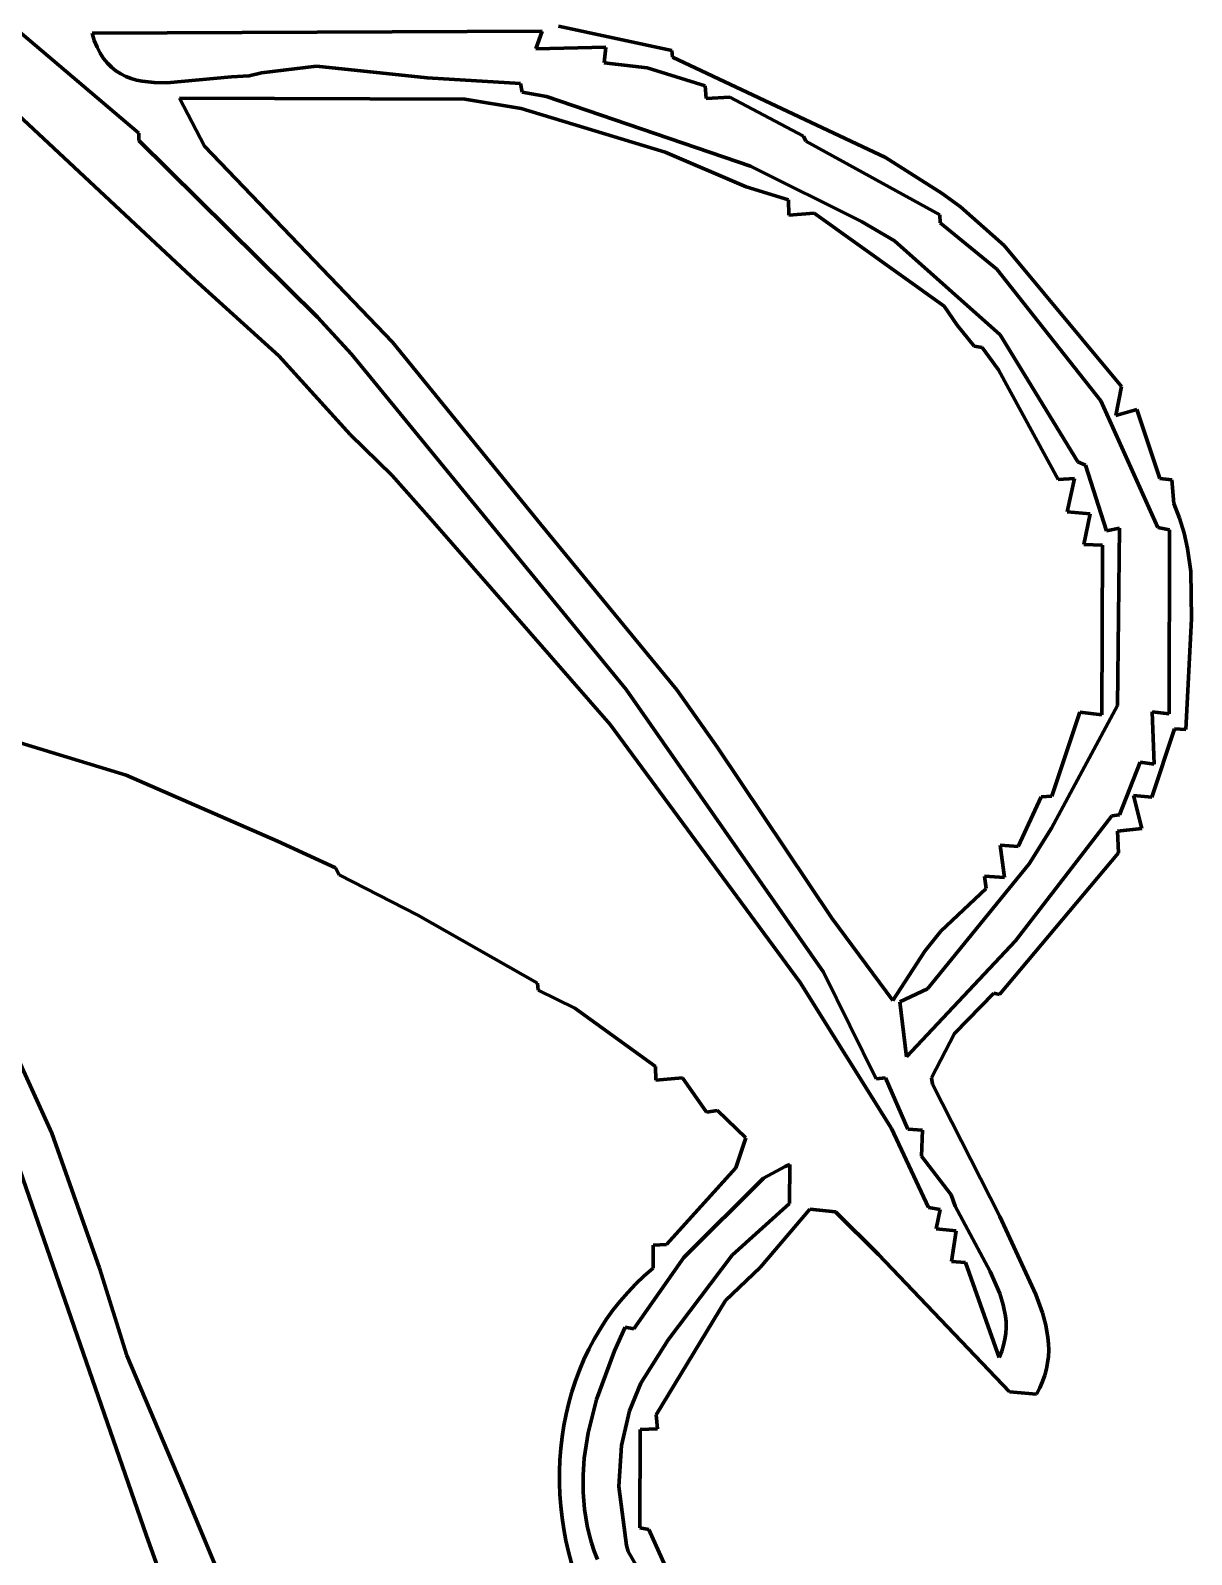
# Model space of a CAD drawing. Header units: millimetres. Extents: x 0 to 7.9, y 0 to 11.
# Drawn here: x 4.555 to 5.525, y 8.318 to 9.59 of the extents above; entities that cross this region are included whole.
import ezdxf

# ---------------------------------------------------------------- set-up
doc = ezdxf.new("R2010")
doc.units = ezdxf.units.MM
doc.layers.add('color#020202ff', color=7, linetype='CONTINUOUS', lineweight=100)
doc.layers.add('color#fefefeff', color=7, linetype='CONTINUOUS', lineweight=100)

msp = doc.modelspace()

# ---------------------------------------------------------------- linework, layer by layer
at = {"layer": 'color#020202ff'}
for p, q in [((4.6459, 9.504), (4.5442, 9.5903)), ((4.9825, 9.5893), (4.6068, 9.5877)), ((4.9771, 9.5744), (4.9825, 9.5893)), ((4.9962, 9.5934), (5.0908, 9.5731)), ((4.6068, 9.5877), (4.6087, 9.5815)), ((4.6087, 9.5815), (4.611, 9.5759)), ((4.611, 9.5759), (4.6135, 9.5709)), ((4.6135, 9.5709), (4.6164, 9.5665)), ((4.6164, 9.5665), (4.6196, 9.5625)), ((5.0356, 9.5758), (4.9771, 9.5744)), ((5.0343, 9.5629), (5.0356, 9.5758)), ((5.0908, 9.5731), (5.0914, 9.5676)), ((5.0914, 9.5676), (5.2691, 9.4839)), ((4.6196, 9.5625), (4.6231, 9.5591)), ((4.6231, 9.5591), (4.6268, 9.5562)), ((4.6268, 9.5562), (4.6308, 9.5536)), ((4.6308, 9.5536), (4.635, 9.5515)), ((4.635, 9.5515), (4.6394, 9.5498)), ((4.6692, 9.546), (4.7231, 9.5512)), ((4.7231, 9.5512), (4.7381, 9.552)), ((4.7381, 9.552), (4.7482, 9.5544)), ((4.7482, 9.5544), (4.7942, 9.5601)), ((4.7942, 9.5601), (4.8866, 9.5504)), ((5.0703, 9.5586), (5.0343, 9.5629)), ((5.1185, 9.5435), (5.0703, 9.5586)), ((4.5123, 9.5501), (4.6895, 9.3844)), ((4.6394, 9.5498), (4.644, 9.5485)), ((4.644, 9.5485), (4.6488, 9.5475)), ((4.6488, 9.5475), (4.6588, 9.5463)), ((4.6588, 9.5463), (4.6692, 9.546)), ((4.8866, 9.5504), (4.9645, 9.5456)), ((4.9645, 9.5456), (4.9657, 9.5384)), ((4.9657, 9.5384), (4.9862, 9.5347)), ((5.1195, 9.5332), (5.1185, 9.5435)), ((4.9179, 9.5325), (4.6798, 9.5334)), ((4.6798, 9.5334), (4.7007, 9.4932)), ((4.965, 9.5247), (4.9179, 9.5325)), ((4.9862, 9.5347), (5.1563, 9.4767)), ((5.1391, 9.5341), (5.1195, 9.5332)), ((5.2007, 9.5016), (5.1391, 9.5341)), ((5.0852, 9.4884), (4.965, 9.5247)), ((4.6458, 9.4981), (4.6459, 9.504)), ((5.2027, 9.4975), (5.2007, 9.5016)), ((4.7951, 9.3505), (4.6458, 9.4981)), ((4.7007, 9.4932), (4.8575, 9.3297)), ((5.1528, 9.4593), (5.0852, 9.4884)), ((5.3143, 9.4359), (5.2027, 9.4975)), ((5.1563, 9.4767), (5.2491, 9.4303)), ((5.2691, 9.4839), (5.3164, 9.4537)), ((5.1881, 9.4485), (5.1528, 9.4593)), ((5.3164, 9.4537), (5.3316, 9.4428)), ((5.1883, 9.4357), (5.1881, 9.4485)), ((5.2095, 9.4375), (5.1883, 9.4357)), ((5.318, 9.3599), (5.2095, 9.4375)), ((5.3316, 9.4428), (5.368, 9.4103)), ((5.2491, 9.4303), (5.2765, 9.4143)), ((5.3146, 9.4294), (5.3143, 9.4359)), ((5.362, 9.3907), (5.3146, 9.4294)), ((5.2765, 9.4143), (5.3649, 9.3359)), ((5.368, 9.4103), (5.4661, 9.2927)), ((5.4488, 9.2807), (5.362, 9.3907)), ((4.6895, 9.3844), (4.7628, 9.3183)), ((5.3289, 9.3438), (5.318, 9.3599)), ((4.8234, 9.3198), (4.7951, 9.3505)), ((5.3432, 9.3265), (5.3289, 9.3438)), ((5.3649, 9.3359), (5.4295, 9.2298)), ((4.8575, 9.3297), (4.9817, 9.1773)), ((5.3498, 9.3254), (5.3432, 9.3265)), ((5.3634, 9.3066), (5.3498, 9.3254)), ((4.7628, 9.3183), (4.8224, 9.2527)), ((5.0526, 9.0399), (4.8234, 9.3198)), ((5.4133, 9.2151), (5.3634, 9.3066)), ((5.4661, 9.2927), (5.4612, 9.2685)), ((5.4963, 9.1752), (5.4488, 9.2807)), ((5.4612, 9.2685), (5.4788, 9.2735)), ((5.4788, 9.2735), (5.498, 9.2161)), ((4.8224, 9.2527), (4.8574, 9.2186)), ((5.4295, 9.2298), (5.436, 9.2272)), ((5.436, 9.2272), (5.4534, 9.1723)), ((4.8574, 9.2186), (4.89, 9.1817)), ((5.4267, 9.2159), (5.4133, 9.2151)), ((5.4208, 9.1883), (5.4267, 9.2159)), ((5.498, 9.2161), (5.508, 9.2148)), ((5.508, 9.2148), (5.5097, 9.1952)), ((5.5097, 9.1952), (5.5146, 9.1829)), ((4.89, 9.1817), (5.0394, 9.0107)), ((5.4399, 9.1864), (5.4208, 9.1883)), ((5.4346, 9.161), (5.4399, 9.1864)), ((5.5146, 9.1829), (5.5184, 9.1704)), ((4.9817, 9.1773), (5.095, 9.0396)), ((5.4534, 9.1723), (5.4644, 9.1746)), ((5.4644, 9.1746), (5.4628, 9.0265)), ((5.506, 9.1732), (5.4963, 9.1752)), ((5.5058, 9.0196), (5.506, 9.1732)), ((5.5184, 9.1704), (5.5212, 9.1577)), ((5.4502, 9.1603), (5.4346, 9.161)), ((5.4497, 9.0189), (5.4502, 9.1603)), ((5.5212, 9.1577), (5.5238, 9.1383)), ((5.5238, 9.1383), (5.5245, 9.0989)), ((5.5245, 9.0989), (5.5198, 9.0066)), ((5.2174, 8.804), (5.0526, 9.0399)), ((5.095, 9.0396), (5.129, 8.9916)), ((5.4628, 9.0265), (5.4077, 8.9242)), ((5.4078, 8.951), (5.4313, 9.0209)), ((5.4313, 9.0209), (5.4497, 9.0189)), ((5.4934, 8.9776), (5.4916, 9.0214)), ((5.4916, 9.0214), (5.5058, 9.0196)), ((4.6354, 8.9683), (4.5141, 9.0053)), ((5.0394, 9.0107), (5.1978, 8.7953)), ((5.5102, 9.0071), (5.4914, 8.9502)), ((5.5198, 9.0066), (5.5102, 9.0071)), ((5.129, 8.9916), (5.2244, 8.8491)), ((5.4643, 8.9354), (5.4815, 8.9794)), ((5.4815, 8.9794), (5.4934, 8.9776)), ((4.7615, 8.9135), (4.6354, 8.9683)), ((5.3799, 8.9089), (5.3991, 8.9503)), ((5.3991, 8.9503), (5.4078, 8.951)), ((5.4914, 8.9502), (5.4761, 8.9516)), ((5.4761, 8.9516), (5.4831, 8.9238)), ((5.3777, 8.8302), (5.458, 8.9344)), ((5.458, 8.9344), (5.4643, 8.9354)), ((5.4077, 8.9242), (5.3889, 8.8945)), ((5.4831, 8.9238), (5.4627, 8.9217)), ((5.4627, 8.9217), (5.4636, 8.9035)), ((4.8101, 8.8911), (4.7615, 8.9135)), ((5.4636, 8.9035), (5.3643, 8.7855)), ((5.3685, 8.8831), (5.3649, 8.9101)), ((5.3649, 8.9101), (5.3799, 8.9089)), ((4.813, 8.8854), (4.8101, 8.8911)), ((5.3889, 8.8945), (5.3042, 8.7902)), ((4.8787, 8.8517), (4.813, 8.8854)), ((5.3532, 8.8739), (5.3516, 8.8841)), ((5.3516, 8.8841), (5.3685, 8.8831)), ((5.3152, 8.8382), (5.3532, 8.8739)), ((4.9785, 8.7949), (4.8787, 8.8517)), ((5.2244, 8.8491), (5.2753, 8.7803)), ((5.2865, 8.7333), (5.3777, 8.8302)), ((5.302, 8.8216), (5.3152, 8.8382)), ((5.2753, 8.7803), (5.302, 8.8216)), ((5.2613, 8.715), (5.2174, 8.804)), ((4.9792, 8.7889), (4.9785, 8.7949)), ((5.0099, 8.7741), (4.9792, 8.7889)), ((5.1978, 8.7953), (5.2742, 8.6736)), ((5.3042, 8.7902), (5.281, 8.7794)), ((4.5246, 8.7763), (4.5733, 8.6697)), ((5.281, 8.7794), (5.2865, 8.7333)), ((5.3595, 8.7864), (5.3267, 8.753)), ((5.3643, 8.7855), (5.3595, 8.7864)), ((5.077, 8.7253), (5.0099, 8.7741)), ((5.3267, 8.753), (5.3076, 8.7159)), ((5.0773, 8.7139), (5.077, 8.7253)), ((5.0997, 8.7159), (5.0773, 8.7139)), ((5.1198, 8.6871), (5.0997, 8.7159)), ((5.2691, 8.7158), (5.2613, 8.715)), ((5.2876, 8.6731), (5.2691, 8.7158)), ((5.3076, 8.7159), (5.3084, 8.7106)), ((5.3084, 8.7106), (5.3645, 8.6001)), ((5.1288, 8.6887), (5.1198, 8.6871)), ((5.1526, 8.6657), (5.1288, 8.6887)), ((4.6523, 8.3337), (4.5315, 8.6826)), ((5.2742, 8.6736), (5.3051, 8.6076)), ((5.3, 8.6722), (5.2876, 8.6731)), ((4.5733, 8.6697), (4.613, 8.5571)), ((5.1443, 8.6407), (5.1526, 8.6657)), ((5.2992, 8.6505), (5.3, 8.6722)), ((5.3239, 8.6182), (5.2992, 8.6505)), ((5.0863, 8.5768), (5.1443, 8.6407)), ((5.1853, 8.6419), (5.1673, 8.6321)), ((5.1892, 8.6436), (5.1853, 8.6419)), ((5.189, 8.6111), (5.1892, 8.6436)), ((5.1673, 8.6321), (5.1008, 8.566)), ((5.1411, 8.568), (5.189, 8.6111)), ((5.3272, 8.6089), (5.3239, 8.6182)), ((5.2058, 8.6064), (5.1646, 8.5575)), ((5.2274, 8.6042), (5.2058, 8.6064)), ((5.2632, 8.5685), (5.2274, 8.6042)), ((5.3051, 8.6076), (5.3148, 8.6061)), ((5.3148, 8.6061), (5.3114, 8.5899)), ((5.3564, 8.5544), (5.3272, 8.6089)), ((5.3645, 8.6001), (5.3946, 8.5352)), ((5.3114, 8.5899), (5.3282, 8.5883)), ((5.3282, 8.5883), (5.3242, 8.5627)), ((5.0751, 8.5571), (5.0753, 8.5762)), ((5.0753, 8.5762), (5.0863, 8.5768)), ((5.1008, 8.566), (5.0591, 8.5065)), ((5.0877, 8.4973), (5.1411, 8.568)), ((5.3727, 8.454), (5.2632, 8.5685)), ((5.3242, 8.5627), (5.3359, 8.5618)), ((5.3359, 8.5618), (5.364, 8.4826)), ((4.613, 8.5571), (4.6359, 8.4843)), ((5.0606, 8.5439), (5.0677, 8.5507)), ((5.0677, 8.5507), (5.0751, 8.5571)), ((5.1646, 8.5575), (5.1355, 8.5301)), ((5.3646, 8.536), (5.3564, 8.5544)), ((5.0476, 8.5296), (5.0539, 8.5369)), ((5.0539, 8.5369), (5.0606, 8.5439)), ((5.3674, 8.5266), (5.3646, 8.536)), ((5.3946, 8.5352), (5.4002, 8.5198)), ((5.036, 8.5142), (5.0416, 8.522)), ((5.0416, 8.522), (5.0476, 8.5296)), ((5.1355, 8.5301), (5.0776, 8.4346)), ((5.3692, 8.5171), (5.3674, 8.5266)), ((5.0308, 8.5062), (5.036, 8.5142)), ((5.0518, 8.5078), (5.0429, 8.4882)), ((5.0591, 8.5065), (5.0518, 8.5078)), ((5.3697, 8.5123), (5.3692, 8.5171)), ((5.3698, 8.5075), (5.3697, 8.5123)), ((5.4002, 8.5198), (5.4029, 8.5095)), ((5.4029, 8.5095), (5.4047, 8.4991)), ((5.0215, 8.4894), (5.026, 8.4979)), ((5.026, 8.4979), (5.0308, 8.5062)), ((5.0648, 8.4612), (5.0877, 8.4973)), ((5.3676, 8.4927), (5.3688, 8.4977)), ((5.3688, 8.4977), (5.3695, 8.5026)), ((5.3695, 8.5026), (5.3698, 8.5075)), ((5.4047, 8.4991), (5.4051, 8.4939)), ((4.6359, 8.4843), (4.6818, 8.3759)), ((5.0174, 8.4808), (5.0215, 8.4894)), ((5.0429, 8.4882), (5.028, 8.4475)), ((5.364, 8.4826), (5.3661, 8.4877)), ((5.3661, 8.4877), (5.3676, 8.4927)), ((5.405, 8.4834), (5.4044, 8.4782)), ((5.4053, 8.4887), (5.405, 8.4834)), ((5.4051, 8.4939), (5.4053, 8.4887)), ((5.0103, 8.463), (5.0137, 8.472)), ((5.0137, 8.472), (5.0174, 8.4808)), ((5.4035, 8.473), (5.4021, 8.4677)), ((5.4044, 8.4782), (5.4035, 8.473)), ((5.0074, 8.4539), (5.0103, 8.463)), ((5.0553, 8.438), (5.0648, 8.4612)), ((5.3979, 8.4572), (5.3952, 8.4519)), ((5.4002, 8.4624), (5.3979, 8.4572)), ((5.4021, 8.4677), (5.4002, 8.4624)), ((5.0025, 8.4353), (5.0048, 8.4446)), ((5.0048, 8.4446), (5.0074, 8.4539)), ((5.028, 8.4475), (5.021, 8.4196)), ((5.3952, 8.4519), (5.3727, 8.454)), ((5.0007, 8.4258), (5.0025, 8.4353)), ((5.0486, 8.4092), (5.0553, 8.438)), ((5.0776, 8.4346), (5.0789, 8.423)), ((4.9992, 8.4163), (5.0007, 8.4258)), ((5.021, 8.4196), (5.0177, 8.3985)), ((5.0644, 8.4224), (5.064, 8.3404)), ((5.0789, 8.423), (5.0644, 8.4224)), ((4.9973, 8.3971), (4.998, 8.4067)), ((4.998, 8.4067), (4.9992, 8.4163)), ((5.0466, 8.3748), (5.0486, 8.4092)), ((4.9969, 8.3874), (4.9973, 8.3971)), ((5.0177, 8.3985), (5.0167, 8.3843)), ((4.9969, 8.3778), (4.9969, 8.3874)), ((5.0167, 8.3843), (5.0167, 8.3702)), ((4.6818, 8.3759), (4.7103, 8.3072)), ((4.9973, 8.3681), (4.9969, 8.3778)), ((4.998, 8.3585), (4.9973, 8.3681)), ((5.0167, 8.3702), (5.0179, 8.3561)), ((5.053, 8.3256), (5.0466, 8.3748)), ((4.9991, 8.3488), (4.998, 8.3585)), ((5.0179, 8.3561), (5.0201, 8.342)), ((5.0005, 8.3393), (4.9991, 8.3488)), ((4.6926, 8.2209), (4.6523, 8.3337)), ((5.0024, 8.3298), (5.0005, 8.3393)), ((5.0046, 8.3203), (5.0024, 8.3298)), ((5.0201, 8.342), (5.0218, 8.335)), ((5.0218, 8.335), (5.0237, 8.328)), ((5.064, 8.3404), (5.0716, 8.3389)), ((5.0716, 8.3389), (5.1213, 8.2289)), ((5.0071, 8.311), (5.0046, 8.3203)), ((5.0237, 8.328), (5.026, 8.321)), ((5.026, 8.321), (5.0286, 8.3141)), ((5.0542, 8.3207), (5.053, 8.3256)), ((5.1194, 8.2084), (5.0542, 8.3207))]:
    msp.add_line(p, q, dxfattribs=at)
at = {"layer": 'color#fefefeff'}
for p, q in [((4.5442, 9.5903), (4.6459, 9.504)), ((4.6068, 9.5877), (4.9825, 9.5893)), ((4.9825, 9.5893), (4.9771, 9.5744)), ((5.0908, 9.5731), (4.9962, 9.5934)), ((4.6087, 9.5815), (4.6068, 9.5877)), ((4.611, 9.5759), (4.6087, 9.5815)), ((4.6135, 9.5709), (4.611, 9.5759)), ((4.6164, 9.5665), (4.6135, 9.5709)), ((4.6196, 9.5625), (4.6164, 9.5665)), ((4.9771, 9.5744), (5.0356, 9.5758)), ((5.0356, 9.5758), (5.0343, 9.5629)), ((5.0914, 9.5676), (5.0908, 9.5731)), ((5.2691, 9.4839), (5.0914, 9.5676)), ((4.6231, 9.5591), (4.6196, 9.5625)), ((4.6268, 9.5562), (4.6231, 9.5591)), ((4.6308, 9.5536), (4.6268, 9.5562)), ((4.635, 9.5515), (4.6308, 9.5536)), ((4.6394, 9.5498), (4.635, 9.5515)), ((4.7231, 9.5512), (4.6692, 9.546)), ((4.7381, 9.552), (4.7231, 9.5512)), ((4.7482, 9.5544), (4.7381, 9.552)), ((4.7942, 9.5601), (4.7482, 9.5544)), ((4.8866, 9.5504), (4.7942, 9.5601)), ((5.0343, 9.5629), (5.0703, 9.5586)), ((5.0703, 9.5586), (5.1185, 9.5435)), ((4.6895, 9.3844), (4.5123, 9.5501)), ((4.644, 9.5485), (4.6394, 9.5498)), ((4.6488, 9.5475), (4.644, 9.5485)), ((4.6588, 9.5463), (4.6488, 9.5475)), ((4.6692, 9.546), (4.6588, 9.5463)), ((4.9645, 9.5456), (4.8866, 9.5504)), ((4.9657, 9.5384), (4.9645, 9.5456)), ((4.9862, 9.5347), (4.9657, 9.5384)), ((5.1185, 9.5435), (5.1195, 9.5332)), ((4.7007, 9.4932), (4.6798, 9.5334)), ((4.6798, 9.5334), (4.9179, 9.5325)), ((4.9179, 9.5325), (4.965, 9.5247)), ((5.1563, 9.4767), (4.9862, 9.5347)), ((5.1195, 9.5332), (5.1391, 9.5341)), ((5.1391, 9.5341), (5.2007, 9.5016)), ((4.965, 9.5247), (5.0852, 9.4884)), ((4.6459, 9.504), (4.6458, 9.4981)), ((5.2007, 9.5016), (5.2027, 9.4975)), ((4.6458, 9.4981), (4.7951, 9.3505)), ((4.8575, 9.3297), (4.7007, 9.4932)), ((5.0852, 9.4884), (5.1528, 9.4593)), ((5.2027, 9.4975), (5.3143, 9.4359)), ((5.2491, 9.4303), (5.1563, 9.4767)), ((5.3164, 9.4537), (5.2691, 9.4839)), ((5.1528, 9.4593), (5.1881, 9.4485)), ((5.3316, 9.4428), (5.3164, 9.4537)), ((5.1881, 9.4485), (5.1883, 9.4357)), ((5.1883, 9.4357), (5.2095, 9.4375)), ((5.2095, 9.4375), (5.318, 9.3599)), ((5.368, 9.4103), (5.3316, 9.4428)), ((5.2765, 9.4143), (5.2491, 9.4303)), ((5.3143, 9.4359), (5.3146, 9.4294)), ((5.3146, 9.4294), (5.362, 9.3907)), ((5.3649, 9.3359), (5.2765, 9.4143)), ((5.4661, 9.2927), (5.368, 9.4103)), ((5.362, 9.3907), (5.4488, 9.2807)), ((4.7628, 9.3183), (4.6895, 9.3844)), ((5.318, 9.3599), (5.3289, 9.3438)), ((4.7951, 9.3505), (4.8234, 9.3198)), ((5.3289, 9.3438), (5.3432, 9.3265)), ((5.4295, 9.2298), (5.3649, 9.3359)), ((4.9817, 9.1773), (4.8575, 9.3297)), ((5.3432, 9.3265), (5.3498, 9.3254)), ((5.3498, 9.3254), (5.3634, 9.3066)), ((4.8224, 9.2527), (4.7628, 9.3183)), ((4.8234, 9.3198), (5.0526, 9.0399)), ((5.3634, 9.3066), (5.4133, 9.2151)), ((5.4612, 9.2685), (5.4661, 9.2927)), ((5.4488, 9.2807), (5.4963, 9.1752)), ((5.4788, 9.2735), (5.4612, 9.2685)), ((5.498, 9.2161), (5.4788, 9.2735)), ((4.8574, 9.2186), (4.8224, 9.2527)), ((5.436, 9.2272), (5.4295, 9.2298)), ((5.4534, 9.1723), (5.436, 9.2272)), ((4.89, 9.1817), (4.8574, 9.2186)), ((5.4133, 9.2151), (5.4267, 9.2159)), ((5.4267, 9.2159), (5.4208, 9.1883)), ((5.508, 9.2148), (5.498, 9.2161)), ((5.5097, 9.1952), (5.508, 9.2148)), ((5.5146, 9.1829), (5.5097, 9.1952)), ((5.0394, 9.0107), (4.89, 9.1817)), ((5.4208, 9.1883), (5.4399, 9.1864)), ((5.4399, 9.1864), (5.4346, 9.161)), ((5.5184, 9.1704), (5.5146, 9.1829)), ((5.095, 9.0396), (4.9817, 9.1773)), ((5.4644, 9.1746), (5.4534, 9.1723)), ((5.4628, 9.0265), (5.4644, 9.1746)), ((5.4963, 9.1752), (5.506, 9.1732)), ((5.506, 9.1732), (5.5058, 9.0196)), ((5.5212, 9.1577), (5.5184, 9.1704)), ((5.4346, 9.161), (5.4502, 9.1603)), ((5.4502, 9.1603), (5.4497, 9.0189)), ((5.5238, 9.1383), (5.5212, 9.1577)), ((5.5245, 9.0989), (5.5238, 9.1383)), ((5.5198, 9.0066), (5.5245, 9.0989)), ((5.0526, 9.0399), (5.2174, 8.804)), ((5.129, 8.9916), (5.095, 9.0396)), ((5.4077, 8.9242), (5.4628, 9.0265)), ((5.4313, 9.0209), (5.4078, 8.951)), ((5.4497, 9.0189), (5.4313, 9.0209)), ((5.5058, 9.0196), (5.4916, 9.0214)), ((5.4916, 9.0214), (5.4934, 8.9776)), ((4.5141, 9.0053), (4.6354, 8.9683)), ((5.1978, 8.7953), (5.0394, 9.0107)), ((5.4914, 8.9502), (5.5102, 9.0071)), ((5.5102, 9.0071), (5.5198, 9.0066)), ((5.2244, 8.8491), (5.129, 8.9916)), ((5.4815, 8.9794), (5.4643, 8.9354)), ((5.4934, 8.9776), (5.4815, 8.9794)), ((4.6354, 8.9683), (4.7615, 8.9135)), ((5.3991, 8.9503), (5.3799, 8.9089)), ((5.4078, 8.951), (5.3991, 8.9503)), ((5.4831, 8.9238), (5.4761, 8.9516)), ((5.4761, 8.9516), (5.4914, 8.9502)), ((5.458, 8.9344), (5.3777, 8.8302)), ((5.4643, 8.9354), (5.458, 8.9344)), ((5.3889, 8.8945), (5.4077, 8.9242)), ((5.4627, 8.9217), (5.4831, 8.9238)), ((5.4636, 8.9035), (5.4627, 8.9217)), ((4.7615, 8.9135), (4.8101, 8.8911)), ((5.3643, 8.7855), (5.4636, 8.9035)), ((5.3799, 8.9089), (5.3649, 8.9101)), ((5.3649, 8.9101), (5.3685, 8.8831)), ((4.8101, 8.8911), (4.813, 8.8854)), ((5.3042, 8.7902), (5.3889, 8.8945)), ((4.813, 8.8854), (4.8787, 8.8517)), ((5.3685, 8.8831), (5.3516, 8.8841)), ((5.3516, 8.8841), (5.3532, 8.8739)), ((5.3532, 8.8739), (5.3152, 8.8382)), ((4.8787, 8.8517), (4.9785, 8.7949)), ((5.2753, 8.7803), (5.2244, 8.8491)), ((5.3777, 8.8302), (5.2865, 8.7333)), ((5.3152, 8.8382), (5.302, 8.8216)), ((5.302, 8.8216), (5.2753, 8.7803)), ((5.2174, 8.804), (5.2613, 8.715)), ((4.9785, 8.7949), (4.9792, 8.7889)), ((4.9792, 8.7889), (5.0099, 8.7741)), ((5.2742, 8.6736), (5.1978, 8.7953)), ((5.281, 8.7794), (5.3042, 8.7902)), ((4.5733, 8.6697), (4.5246, 8.7763)), ((5.2865, 8.7333), (5.281, 8.7794)), ((5.3267, 8.753), (5.3595, 8.7864)), ((5.3595, 8.7864), (5.3643, 8.7855)), ((5.0099, 8.7741), (5.077, 8.7253)), ((5.3076, 8.7159), (5.3267, 8.753)), ((5.077, 8.7253), (5.0773, 8.7139)), ((5.0773, 8.7139), (5.0997, 8.7159)), ((5.0997, 8.7159), (5.1198, 8.6871)), ((5.2613, 8.715), (5.2691, 8.7158)), ((5.2691, 8.7158), (5.2876, 8.6731)), ((5.3084, 8.7106), (5.3076, 8.7159)), ((5.3645, 8.6001), (5.3084, 8.7106)), ((5.1198, 8.6871), (5.1288, 8.6887)), ((5.1288, 8.6887), (5.1526, 8.6657)), ((4.5315, 8.6826), (4.6523, 8.3337)), ((5.3051, 8.6076), (5.2742, 8.6736)), ((5.2876, 8.6731), (5.3, 8.6722)), ((4.613, 8.5571), (4.5733, 8.6697)), ((5.1526, 8.6657), (5.1443, 8.6407)), ((5.3, 8.6722), (5.2992, 8.6505)), ((5.2992, 8.6505), (5.3239, 8.6182)), ((5.1443, 8.6407), (5.0863, 8.5768)), ((5.1673, 8.6321), (5.1853, 8.6419)), ((5.1853, 8.6419), (5.1892, 8.6436)), ((5.1892, 8.6436), (5.189, 8.6111)), ((5.1008, 8.566), (5.1673, 8.6321)), ((5.189, 8.6111), (5.1411, 8.568)), ((5.3239, 8.6182), (5.3272, 8.6089)), ((5.1646, 8.5575), (5.2058, 8.6064)), ((5.2058, 8.6064), (5.2274, 8.6042)), ((5.2274, 8.6042), (5.2632, 8.5685)), ((5.3148, 8.6061), (5.3051, 8.6076)), ((5.3114, 8.5899), (5.3148, 8.6061)), ((5.3272, 8.6089), (5.3564, 8.5544)), ((5.3946, 8.5352), (5.3645, 8.6001)), ((5.3282, 8.5883), (5.3114, 8.5899)), ((5.3242, 8.5627), (5.3282, 8.5883)), ((5.0753, 8.5762), (5.0751, 8.5571)), ((5.0863, 8.5768), (5.0753, 8.5762)), ((5.0591, 8.5065), (5.1008, 8.566)), ((5.1411, 8.568), (5.0877, 8.4973)), ((5.2632, 8.5685), (5.3727, 8.454)), ((5.3359, 8.5618), (5.3242, 8.5627)), ((5.364, 8.4826), (5.3359, 8.5618)), ((4.6359, 8.4843), (4.613, 8.5571)), ((5.0677, 8.5507), (5.0606, 8.5439)), ((5.0751, 8.5571), (5.0677, 8.5507)), ((5.1355, 8.5301), (5.1646, 8.5575)), ((5.3564, 8.5544), (5.3646, 8.536)), ((5.0539, 8.5369), (5.0476, 8.5296)), ((5.0606, 8.5439), (5.0539, 8.5369)), ((5.3646, 8.536), (5.3674, 8.5266)), ((5.4002, 8.5198), (5.3946, 8.5352)), ((5.0416, 8.522), (5.036, 8.5142)), ((5.0476, 8.5296), (5.0416, 8.522)), ((5.0776, 8.4346), (5.1355, 8.5301)), ((5.3674, 8.5266), (5.3692, 8.5171)), ((5.036, 8.5142), (5.0308, 8.5062)), ((5.0429, 8.4882), (5.0518, 8.5078)), ((5.0518, 8.5078), (5.0591, 8.5065)), ((5.3692, 8.5171), (5.3697, 8.5123)), ((5.3697, 8.5123), (5.3698, 8.5075)), ((5.4029, 8.5095), (5.4002, 8.5198)), ((5.4047, 8.4991), (5.4029, 8.5095)), ((5.026, 8.4979), (5.0215, 8.4894)), ((5.0308, 8.5062), (5.026, 8.4979)), ((5.0877, 8.4973), (5.0648, 8.4612)), ((5.3688, 8.4977), (5.3676, 8.4927)), ((5.3695, 8.5026), (5.3688, 8.4977)), ((5.3698, 8.5075), (5.3695, 8.5026)), ((5.4051, 8.4939), (5.4047, 8.4991)), ((4.6818, 8.3759), (4.6359, 8.4843)), ((5.0215, 8.4894), (5.0174, 8.4808)), ((5.028, 8.4475), (5.0429, 8.4882)), ((5.3661, 8.4877), (5.364, 8.4826)), ((5.3676, 8.4927), (5.3661, 8.4877)), ((5.4044, 8.4782), (5.405, 8.4834)), ((5.405, 8.4834), (5.4053, 8.4887)), ((5.4053, 8.4887), (5.4051, 8.4939)), ((5.0137, 8.472), (5.0103, 8.463)), ((5.0174, 8.4808), (5.0137, 8.472)), ((5.4021, 8.4677), (5.4035, 8.473)), ((5.4035, 8.473), (5.4044, 8.4782)), ((5.0103, 8.463), (5.0074, 8.4539)), ((5.0648, 8.4612), (5.0553, 8.438)), ((5.3952, 8.4519), (5.3979, 8.4572)), ((5.3979, 8.4572), (5.4002, 8.4624)), ((5.4002, 8.4624), (5.4021, 8.4677)), ((5.0048, 8.4446), (5.0025, 8.4353)), ((5.0074, 8.4539), (5.0048, 8.4446)), ((5.021, 8.4196), (5.028, 8.4475)), ((5.3727, 8.454), (5.3952, 8.4519)), ((5.0025, 8.4353), (5.0007, 8.4258)), ((5.0553, 8.438), (5.0486, 8.4092)), ((5.0789, 8.423), (5.0776, 8.4346)), ((5.0007, 8.4258), (4.9992, 8.4163)), ((5.0177, 8.3985), (5.021, 8.4196)), ((5.064, 8.3404), (5.0644, 8.4224)), ((5.0644, 8.4224), (5.0789, 8.423)), ((4.998, 8.4067), (4.9973, 8.3971)), ((4.9992, 8.4163), (4.998, 8.4067)), ((5.0486, 8.4092), (5.0466, 8.3748)), ((4.9973, 8.3971), (4.9969, 8.3874)), ((5.0167, 8.3843), (5.0177, 8.3985)), ((4.9969, 8.3874), (4.9969, 8.3778)), ((5.0167, 8.3702), (5.0167, 8.3843)), ((4.7103, 8.3072), (4.6818, 8.3759)), ((4.9969, 8.3778), (4.9973, 8.3681)), ((4.9973, 8.3681), (4.998, 8.3585)), ((5.0179, 8.3561), (5.0167, 8.3702)), ((5.0466, 8.3748), (5.053, 8.3256)), ((4.998, 8.3585), (4.9991, 8.3488)), ((5.0201, 8.342), (5.0179, 8.3561)), ((4.9991, 8.3488), (5.0005, 8.3393)), ((4.6523, 8.3337), (4.6926, 8.2209)), ((5.0005, 8.3393), (5.0024, 8.3298)), ((5.0024, 8.3298), (5.0046, 8.3203)), ((5.0218, 8.335), (5.0201, 8.342)), ((5.0237, 8.328), (5.0218, 8.335)), ((5.0716, 8.3389), (5.064, 8.3404)), ((5.1213, 8.2289), (5.0716, 8.3389)), ((5.0046, 8.3203), (5.0071, 8.311)), ((5.026, 8.321), (5.0237, 8.328)), ((5.0286, 8.3141), (5.026, 8.321)), ((5.053, 8.3256), (5.0542, 8.3207)), ((5.0542, 8.3207), (5.1194, 8.2084))]:
    msp.add_line(p, q, dxfattribs=at)

doc.saveas('drawing.dxf')
